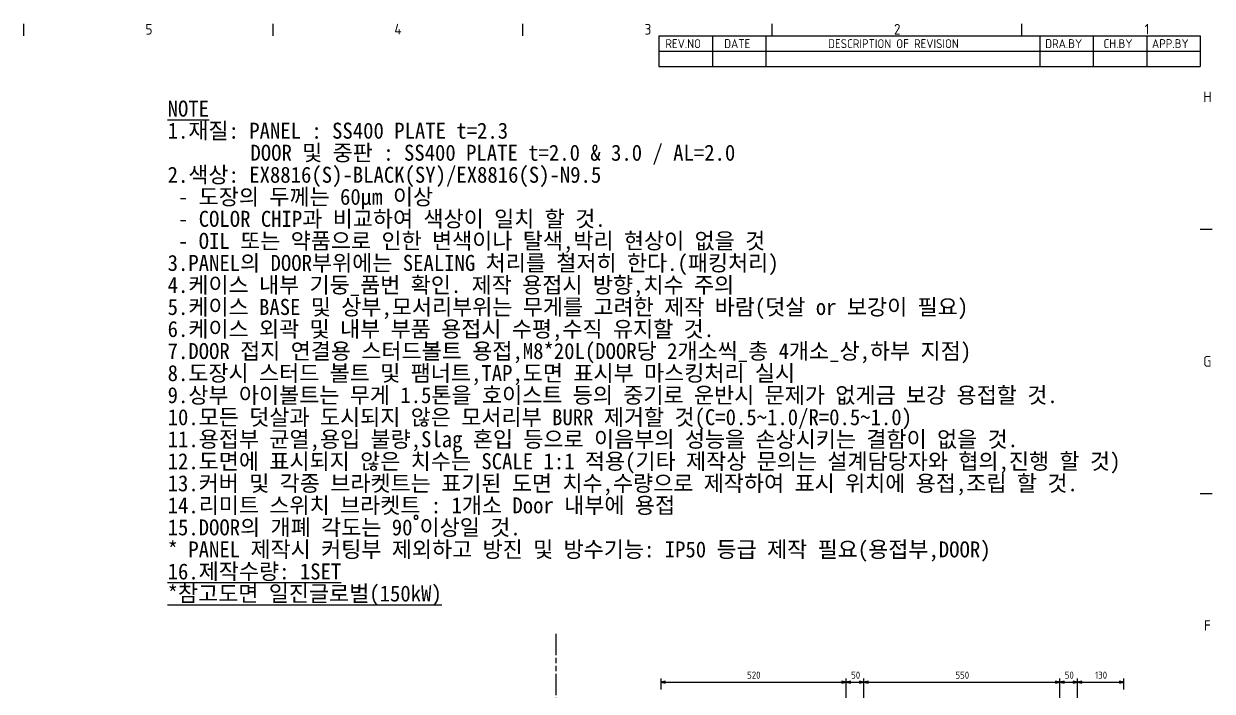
# Model space of a CAD drawing. Header units: millimetres. Extents: x 0 to 8410, y 0 to 5940.
# Drawn here: x 4906 to 8244, y 3899 to 5774 of the extents above; entities that cross this region are included whole.
import ezdxf

# ---------------------------------------------------------------- set-up
doc = ezdxf.new("R2010")
doc.units = ezdxf.units.MM
doc.header["$LTSCALE"] = 10
doc.linetypes.add('DOUBLE_DASH_CHAIN', pattern=[1.2403, 0.6614, -0.0827, 0.1654, -0.0827, 0.1654, -0.0827])
doc.layers.get('0').update_dxf_attribs({"color": 3, "lineweight": 25})
for name, color, linetype, lineweight in [('경계(ISO)', 7, 'Continuous', 25), ('기호(ISO)', 5, 'Continuous', 25), ('스케치 형상(ISO)', 3, 'Continuous', 25), ('치수(ISO)', 2, 'Continuous', 25)]:
    doc.layers.add(name, color=color, linetype=linetype, lineweight=lineweight)
doc.styles.add('ISO ProportionalPSTEK', font='isocp.shx')
doc.styles.add('문자 텍스트_PSTEK_POSCO', font='isocp.shx')
doc.styles.add('치수 텍스트_PSTEK_POSCO', font='isocp.shx')
doc.dimstyles.new('치수_PSTEK_POSCO', dxfattribs={"dimscale": 10, "dimtxt": 2, "dimasz": 1.2, "dimexe": 1, "dimexo": 1, "dimgap": 1, "dimtad": 1, "dimrnd": 1e-08, "dimdsep": 46, "dimtxsty": '치수 텍스트_PSTEK_POSCO', "dimblk": 'Filled-2', "dimcen": 0.09, "dimdle": 10, "dimclrd": 7, "dimclre": 7, "dimclrt": 2, "dimadec": 1, "dimazin": 2, "dimtfac": 1, "dimtmove": 0, "dimatfit": 3, "dimfxl": 0, "dimtolj": 1, "dimlwd": -1, "dimlwe": -1, "dimarcsym": 0})

# ---------------------------------------------------------------- blocks, each defined once
blk = doc.blocks.new('경계 Default Border')
at = {"layer": '경계(ISO)'}
for p, q in [((490.58, 574), (490.58, 577.4)), ((560.67, 574), (560.67, 577.4)), ((630.75, 574), (630.75, 577.4)), ((700.83, 574), (700.83, 577.4)), ((770.92, 574), (770.92, 577.4)), ((821, 519.75), (824.4, 519.75)), ((821, 445.5), (824.4, 445.5))]:
    blk.add_line(p, q, dxfattribs=at)
at = {"layer": '경계(ISO)', "color": 2, "char_height": 3, "attachment_point": 7, "style": '문자 텍스트_PSTEK_POSCO'}
for s, insert in [('5', (524.77, 574.37)), ('4', (594.68, 574.4)), ('3', (664.96, 574.37)), ('2', (735, 574.37)), ('1', (805.44, 574.4)), ('H', (821.88, 555.37)), ('G', (821.88, 481.1)), ('F', (822.04, 406.87))]:
    blk.add_mtext(s, dxfattribs=dict(at, insert=insert))
blk = doc.blocks.new('리비전 내역')
at = {"layer": '기호(ISO)'}
for p, q in [((669, 574), (821, 574)), ((669, 574), (669, 569.72)), ((684, 574), (684, 569.72)), ((699, 574), (699, 569.72)), ((776, 574), (776, 569.72)), ((791, 574), (791, 569.72)), ((806, 574), (806, 569.72)), ((821, 574), (821, 569.72)), ((669, 569.72), (821, 569.72)), ((669, 569.72), (669, 565.44)), ((684, 569.72), (684, 565.44)), ((699, 569.72), (699, 565.44)), ((776, 569.72), (776, 565.44)), ((791, 569.72), (791, 565.44)), ((806, 569.72), (806, 565.44)), ((821, 569.72), (821, 565.44)), ((669, 565.44), (821, 565.44))]:
    blk.add_line(p, q, dxfattribs=at)
at = {"layer": '기호(ISO)', "color": 2, "char_height": 2.5, "attachment_point": 7, "style": 'ISO ProportionalPSTEK'}
for s, insert in [('REV.NO', (670.79, 570.58)), ('DATE', (687.31, 570.58)), ('DESCRIPTION OF REVISION', (716.51, 570.58)), ('DRA.BY', (777.48, 570.58)), ('CH.BY', (793.86, 570.58)), ('APP.BY', (807.48, 570.58))]:
    blk.add_mtext(s, dxfattribs=dict(at, insert=insert))
blk = doc.blocks.new('Filled-2')
at = {"color": 0}
for p, q in [((0, 0), (-1, 0.25)), ((-1, 0.25), (-1, -0.25)), ((-1, 0), (0, 0)), ((-1, -0.25), (0, 0))]:
    blk.add_line(p, q, dxfattribs=at)
at = {"color": 0, "flags": 128}
blk.add_lwpolyline([(-1, -0.25), (0, 0)], dxfattribs=at)
at = {"color": 0}
blk.add_solid([(-1, -0.25), (0, 0), (-1, 0.25), (-1, -0.25)], dxfattribs=at)
blk = doc.blocks.new('*D161')
at = {"layer": 'Defpoints', "color": 0}
for p in [(7215.7, 3924.6), (6695.7, 3893.9), (7215.7, 3741.6)]:
    blk.add_point(p, dxfattribs=at)
at = {"layer": '치수(ISO)', "color": 7}
for p, q in [((6695.7, 3903.9), (6695.7, 3934.6)), ((6707.7, 3924.6), (7203.7, 3924.6)), ((7215.7, 3751.6), (7215.7, 3934.6))]:
    blk.add_line(p, q, dxfattribs=at)
at = {"layer": '치수(ISO)', "color": 7, "xscale": 12.00000047683716, "yscale": 12.00000047683716, "zscale": 12.00000047683716, "rotation": 180}
blk.add_blockref('Filled-2', (6695.7, 3924.6), dxfattribs=at)
at = {"layer": '치수(ISO)', "color": 7, "xscale": 12.00000047683716, "yscale": 12.00000047683716, "zscale": 12.00000047683716}
blk.add_blockref('Filled-2', (7215.7, 3924.6), dxfattribs=at)
at = {"layer": '치수(ISO)', "color": 2, "insert": (6937.6, 3944.6), "char_height": 20, "attachment_point": 4, "style": '치수 텍스트_PSTEK_POSCO'}
blk.add_mtext('\\A1;520', dxfattribs=at)
blk = doc.blocks.new('*D162')
at = {"layer": 'Defpoints', "color": 0}
for p in [(7265.7, 3924.6), (7215.7, 3741.6), (7265.7, 3741.6)]:
    blk.add_point(p, dxfattribs=at)
at = {"layer": '치수(ISO)', "color": 7}
for p, q in [((7215.7, 3751.6), (7215.7, 3934.6)), ((7227.7, 3924.6), (7253.7, 3924.6)), ((7265.7, 3751.6), (7265.7, 3934.6))]:
    blk.add_line(p, q, dxfattribs=at)
at = {"layer": '치수(ISO)', "color": 7, "xscale": 12.00000047683716, "yscale": 12.00000047683716, "zscale": 12.00000047683716, "rotation": 180}
blk.add_blockref('Filled-2', (7215.7, 3924.6), dxfattribs=at)
at = {"layer": '치수(ISO)', "color": 7, "xscale": 12.00000047683716, "yscale": 12.00000047683716, "zscale": 12.00000047683716}
blk.add_blockref('Filled-2', (7265.7, 3924.6), dxfattribs=at)
at = {"layer": '치수(ISO)', "color": 2, "insert": (7229.8, 3944.6), "char_height": 20, "attachment_point": 4, "style": '치수 텍스트_PSTEK_POSCO'}
blk.add_mtext('\\A1;50', dxfattribs=at)
blk = doc.blocks.new('*D163')
at = {"layer": 'Defpoints', "color": 0}
for p in [(7815.7, 3924.6), (7265.7, 3741.6), (7815.7, 3741.6)]:
    blk.add_point(p, dxfattribs=at)
at = {"layer": '치수(ISO)', "color": 7}
for p, q in [((7265.7, 3751.6), (7265.7, 3934.6)), ((7277.7, 3924.6), (7803.7, 3924.6)), ((7815.7, 3751.6), (7815.7, 3934.6))]:
    blk.add_line(p, q, dxfattribs=at)
at = {"layer": '치수(ISO)', "color": 7, "xscale": 12.00000047683716, "yscale": 12.00000047683716, "zscale": 12.00000047683716, "rotation": 180}
blk.add_blockref('Filled-2', (7265.7, 3924.6), dxfattribs=at)
at = {"layer": '치수(ISO)', "color": 7, "xscale": 12.00000047683716, "yscale": 12.00000047683716, "zscale": 12.00000047683716}
blk.add_blockref('Filled-2', (7815.7, 3924.6), dxfattribs=at)
at = {"layer": '치수(ISO)', "color": 2, "insert": (7522.8, 3944.6), "char_height": 20, "attachment_point": 4, "style": '치수 텍스트_PSTEK_POSCO'}
blk.add_mtext('\\A1;550', dxfattribs=at)
blk = doc.blocks.new('*D164')
at = {"layer": 'Defpoints', "color": 0}
for p in [(7865.7, 3924.6), (7815.7, 3741.6), (7865.7, 3741.6)]:
    blk.add_point(p, dxfattribs=at)
at = {"layer": '치수(ISO)', "color": 7}
for p, q in [((7815.7, 3751.6), (7815.7, 3934.6)), ((7827.7, 3924.6), (7853.7, 3924.6)), ((7865.7, 3751.6), (7865.7, 3934.6))]:
    blk.add_line(p, q, dxfattribs=at)
at = {"layer": '치수(ISO)', "color": 7, "xscale": 12.00000047683716, "yscale": 12.00000047683716, "zscale": 12.00000047683716, "rotation": 180}
blk.add_blockref('Filled-2', (7815.7, 3924.6), dxfattribs=at)
at = {"layer": '치수(ISO)', "color": 7, "xscale": 12.00000047683716, "yscale": 12.00000047683716, "zscale": 12.00000047683716}
blk.add_blockref('Filled-2', (7865.7, 3924.6), dxfattribs=at)
at = {"layer": '치수(ISO)', "color": 2, "insert": (7829.8, 3944.6), "char_height": 20, "attachment_point": 4, "style": '치수 텍스트_PSTEK_POSCO'}
blk.add_mtext('\\A1;50', dxfattribs=at)
blk = doc.blocks.new('*D165')
at = {"layer": 'Defpoints', "color": 0}
for p in [(7995.7, 3924.6), (7995.7, 3893.9), (7865.7, 3741.6)]:
    blk.add_point(p, dxfattribs=at)
at = {"layer": '치수(ISO)', "color": 7}
for p, q in [((7865.7, 3751.6), (7865.7, 3934.6)), ((7877.7, 3924.6), (7983.7, 3924.6)), ((7995.7, 3903.9), (7995.7, 3934.6))]:
    blk.add_line(p, q, dxfattribs=at)
at = {"layer": '치수(ISO)', "color": 7, "xscale": 12.00000047683716, "yscale": 12.00000047683716, "zscale": 12.00000047683716, "rotation": 180}
blk.add_blockref('Filled-2', (7865.7, 3924.6), dxfattribs=at)
at = {"layer": '치수(ISO)', "color": 7, "xscale": 12.00000047683716, "yscale": 12.00000047683716, "zscale": 12.00000047683716}
blk.add_blockref('Filled-2', (7995.7, 3924.6), dxfattribs=at)
at = {"layer": '치수(ISO)', "color": 2, "insert": (7914.8, 3944.6), "char_height": 20, "attachment_point": 4, "style": '치수 텍스트_PSTEK_POSCO'}
blk.add_mtext('\\A1;130', dxfattribs=at)

msp = doc.modelspace()

# ---------------------------------------------------------------- linework, layer by layer
at = {"layer": '스케치 형상(ISO)', "color": 6, "linetype": 'DOUBLE_DASH_CHAIN', "ltscale": 9.041592}
msp.add_line((6400.6681, 4060.5592), (6400.6681, 920.5592), dxfattribs=at)

# ---------------------------------------------------------------- block references
at = {"xscale": 10, "yscale": 10, "zscale": 10}
msp.add_blockref('경계 Default Border', (0, 0), dxfattribs=at)
at = {"layer": '기호(ISO)', "xscale": 10, "yscale": 10, "zscale": 10}
msp.add_blockref('리비전 내역', (0, 0), dxfattribs=at)

# ---------------------------------------------------------------- texts
at = {"layer": '기호(ISO)', "color": 2, "insert": (5309.924, 4848.7691), "char_height": 44.999999, "width": 2852.836028, "attachment_point": 4, "line_spacing_factor": 0.825221, "style": '문자 텍스트_PSTEK_POSCO'}
msp.add_mtext('{\\fGulimChe|b0|i0;\\H45.0000;\\LNOTE\\P\\l\\fGulimChe|b0|i0;\\H45.0000;1.재질: PANEL : SS400 PLATE t=2.3\\P        DOOR 및 중판 : SS400 PLATE t=2.0 & 3.0 / AL=2.0 \\P2.색상: EX8816(S)-BLACK(SY)/EX8816(S)-N9.5\\P - 도장의 두께는 60㎛ 이상\\P - COLOR CHIP과 비교하여 색상이 일치 할 것.\\P - OIL 또는 약품으로 인한 변색이나 탈색,박리 현상이 없을 것\\P3.PANEL의 DOOR부위에는 SEALING 처리를 철저히 한다.(패킹처리)\\P4.케이스 내부 기둥_품번 확인. 제작 용접시 방향,치수 주의\\P5.케이스 BASE 및 상부,모서리부위는 무게를 고려한 제작 바람(덧살 or 보강이 필요)\\P6.케이스 외곽 및 내부 부품 용접시 수평,수직 유지할 것.\\P7.DOOR 접지 연결용 스터드볼트 용접,M8*20L(DOOR당 2개소씩_총 4개소_상,하부 지점)\\P8.도장시 스터드 볼트 및 팸너트,TAP,도면 표시부 마스킹처리 실시\\P9.상부 아이볼트는 무게 1.5톤을 호이스트 등의 중기로 운반시 문제가 없게금 보강 용접할 것.\\P10.모든 덧살과 도시되지 않은 모서리부 BURR 제거할 것(C=0.5~1.0/R=0.5~1.0)\\P11.용접부 균열,용입 불량,Slag 혼입 등으로 이음부의 성능을 손상시키는 결함이 없을 것.\\P12.도면에 표시되지 않은 치수는 SCALE 1:1 적용(기타 제작상 문의는 설계담당자와 협의,진행 할 것)\\P13.커버 및 각종 브라켓트는 표기된 도면 치수,수량으로 제작하여 표시 위치에 용접,조립 할 것.\\P14.리미트 스위치 브라켓트 : 1개소 Door 내부에 용접\\P15.DOOR의 개폐 각도는 90˚이상일 것.\\P* PANEL 제작시 커팅부 제외하고 방진 및 방수기능: IP50 등급 제작 필요(용접부,DOOR)\\P\\fGulimChe|b0|i0;\\H45.0000;\\L16.제작수량: 1SET\\P*참고도면 일진글로벌(150kW) \\P}', dxfattribs=at)

# ---------------------------------------------------------------- dimensions: what is measured, and where the dimension line sits
at = {"layer": '치수(ISO)', "color": 7}
for base, p1, p2, override, picture, middle in [((7215.6681, 3924.6326), (6695.6681, 3893.9004), (7215.6681, 3741.6004), {"dimdec": 2, "dimblk2": 'Filled-2', "dimsah": 1, "dimtp": 0, "dimtm": 0, "dimtdec": 2, "dimtofl": 0, "dimatfit": 1}, '*D161', (6955.5681, 3924.6326)), ((7265.6681, 3924.6326), (7215.6681, 3741.6004), (7265.6681, 3741.6004), {"dimdec": 2, "dimblk1": 'Filled-2', "dimblk2": 'Filled-2', "dimsah": 1, "dimtp": 0, "dimtm": 0, "dimtdec": 2, "dimtofl": 0, "dimatfit": 1}, '*D162', (7240.7681, 3924.6326)), ((7815.6681, 3924.6326), (7265.6681, 3741.6004), (7815.6681, 3741.6004), {"dimdec": 2, "dimblk1": 'Filled-2', "dimblk2": 'Filled-2', "dimsah": 1, "dimtp": 0, "dimtm": 0, "dimtdec": 2, "dimtofl": 0, "dimatfit": 1}, '*D163', (7540.7681, 3924.6326)), ((7865.6681, 3924.6326), (7815.6681, 3741.6004), (7865.6681, 3741.6004), {"dimdec": 2, "dimblk1": 'Filled-2', "dimblk2": 'Filled-2', "dimsah": 1, "dimtp": 0, "dimtm": 0, "dimtdec": 2, "dimtofl": 0, "dimatfit": 1}, '*D164', (7840.7681, 3924.6326)), ((7995.6681, 3924.6326), (7865.6681, 3741.6004), (7995.6681, 3893.9004), {"dimdec": 2, "dimblk1": 'Filled-2', "dimsah": 1, "dimtp": 0, "dimtm": 0, "dimtdec": 2, "dimtofl": 0, "dimatfit": 1}, '*D165', (7930.7681, 3924.6326))]:
    dim = msp.add_linear_dim(base=base, p1=p1, p2=p2, angle=180, dimstyle='치수_PSTEK_POSCO', override=override, dxfattribs=at)
    dim.commit()
    dim.dimension.update_dxf_attribs({"geometry": picture, "text_midpoint": middle, "dimtype": 160})

doc.saveas('drawing.dxf')
